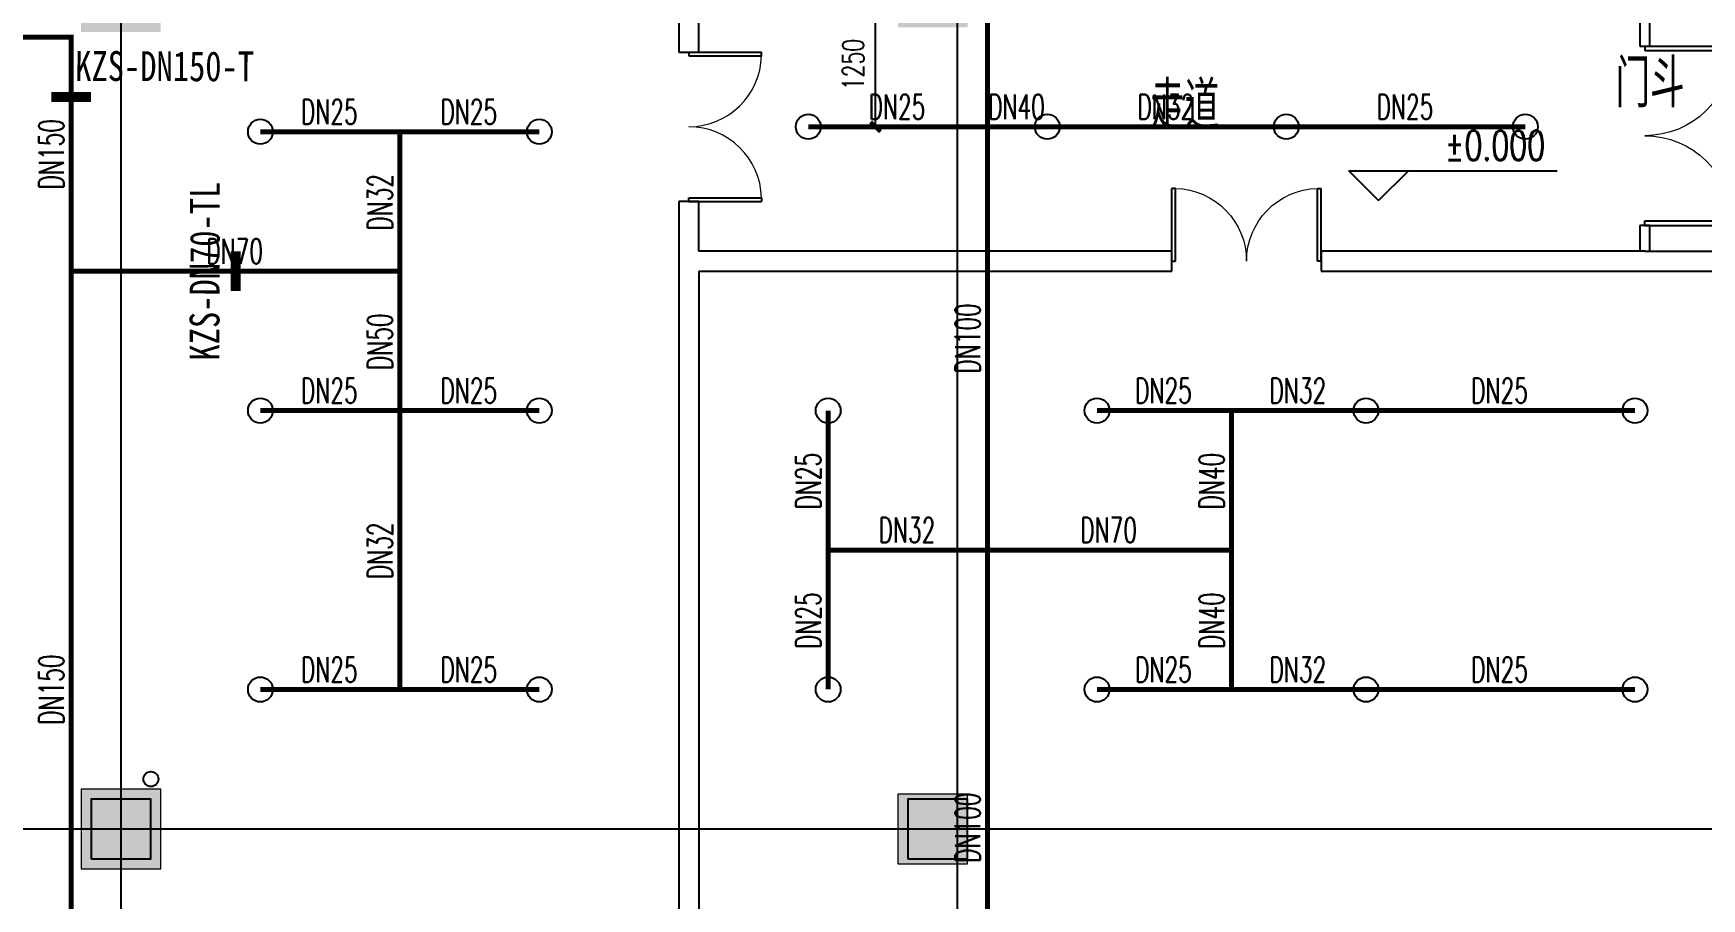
# Model space of a CAD drawing. Extents: x 817814 to 953178, y -139555 to 106956.
# Drawn here: x 898813 to 915563, y -89671 to -80983 of the extents above; entities that cross this region are included whole.
import ezdxf
from ezdxf.enums import TextEntityAlignment as Align

# ---------------------------------------------------------------- set-up
doc = ezdxf.new("R2010")
doc.units = 0
doc.header["$LTSCALE"] = 1000
doc.header["$MEASUREMENT"] = 0
doc.layers.add('15101', color=5, linetype='Continuous', lineweight=18)
for name, color, linetype in [('A-Roof-Drng', 8, 'Continuous'), ('COLUMN', 2, 'Continuous'), ('DIM_ELEV', 3, 'Continuous'), ('DOOR_FIRE', 4, 'Continuous'), ('DOTE', 8, 'Continuous'), ('P-ANNO-DIMS', 4, 'Continuous'), ('P-SPRN-IDEN', 4, 'Continuous'), ('P-SPRN-NAZL', 3, 'Continuous'), ('P-SPRN-PIPE', 6, 'Continuous'), ('PUB_HATCH', 8, 'Continuous'), ('PUB_TEXT', 7, 'Continuous'), ('WALL', 2, 'Continuous'), ('WALL-MOVE', 6, 'Continuous'), ('WINDOW', 4, 'Continuous'), ('抗震支吊架', 2, 'Continuous')]:
    doc.layers.add(name, color=color, linetype=linetype)
doc.layers.add('建筑底图', color=6, linetype='Continuous', plot=False)
doc.styles.add('_TCH_DIM', font='SIMPLEX', dxfattribs={"bigfont": 'GBCBIG'})
doc.styles.add('_TCH_DIM_T3', font='SIMPLEX', dxfattribs={"width": 0.705882, "bigfont": 'GBCBIG'})
doc.styles.add('_TWT_PIPEDN', font='simplex.shx', dxfattribs={"width": 0.8, "height": 3.5, "bigfont": 'gbcbig.shx'})
doc.styles.add('kzcad', font='', dxfattribs={"width": 0.8})
doc.styles.get("Standard").update_dxf_attribs({"font": 'GBENOR', "bigfont": 'GBCBIG'})
doc.styles.get('kzcad').set_extended_font_data('SimSun')
doc.dimstyles.new('_TWT_ARCH&&100', dxfattribs={"dimtxt": 212.5, "dimasz": 100, "dimexe": 250, "dimexo": 300, "dimgap": 118.75, "dimtad": 1, "dimdec": 0, "dimzin": 0, "dimdsep": 46, "dimtxsty": '_TCH_DIM_T3', "dimblk": 'ARCHTICK', "dimcen": 0.09, "dimclrt": 7, "dimazin": 2, "dimtfac": 1, "dimtdec": 0, "dimtix": 1, "dimtmove": 2, "dimatfit": 3, "dimfxl": 1, "dimtolj": 1, "dimtzin": 0, "dimarcsym": 0})

# ---------------------------------------------------------------- blocks, each defined once
blk = doc.blocks.new('zhuzi')
at = {"layer": '15101'}
h = blk.add_hatch(color=256, dxfattribs=at)
h.dxf.hatch_style = 1
h.paths.add_polyline_path([(50957, 5262), (51657, 5262), (51657, 5962), (50957, 5962)])
h.paths.add_polyline_path([(42757, 5162), (43557, 5162), (43557, 5962), (42757, 5962)])
h.paths.add_polyline_path([(34407, 5262), (35107, 5262), (35107, 5962), (34407, 5962)])
h.paths.add_polyline_path([(26007, 5262), (26707, 5262), (26707, 5962), (26007, 5962)])
h.paths.add_polyline_path([(17857, 5162), (18657, 5162), (18657, 5962), (17857, 5962)])
h.paths.add_polyline_path([(59457, 2362), (60057, 2362), (60057, 2962), (59457, 2962)])
h.paths.add_polyline_path([(51057, 2362), (51657, 2362), (51657, 2962), (51057, 2962)])
h.paths.add_polyline_path([(17857, 2362), (18457, 2362), (18457, 2962), (17857, 2962)])
h.paths.add_polyline_path([(9457, 2362), (10057, 2362), (10057, 2962), (9457, 2962)])
h.paths.add_polyline_path([(59457, -2838), (60057, -2838), (60057, -2238), (59457, -2238)])
h.paths.add_polyline_path([(50957, -2888), (51657, -2888), (51657, -2188), (50957, -2188)])
h.paths.add_polyline_path([(42757, -2938), (43557, -2938), (43557, -2138), (42757, -2138)])
h.paths.add_polyline_path([(17857, -2938), (18657, -2938), (18657, -2138), (17857, -2138)])
h.paths.add_polyline_path([(9457, -2838), (10057, -2838), (10057, -2238), (9457, -2238)])
h.paths.add_polyline_path([(59457, -11238), (60057, -11238), (60057, -10638), (59457, -10638)])
h.paths.add_polyline_path([(50957, -11288), (51657, -11288), (51657, -10588), (50957, -10588)])
h.paths.add_polyline_path([(42757, -11338), (43557, -11338), (43557, -10538), (42757, -10538)])
h.paths.add_polyline_path([(17857, -11338), (18657, -11338), (18657, -10538), (17857, -10538)])
h.paths.add_polyline_path([(9457, -11238), (10057, -11238), (10057, -10638), (9457, -10638)])
h.paths.add_polyline_path([(5257, -11238), (5857, -11238), (5857, -10638), (5257, -10638)])
h.paths.add_polyline_path([(59457, -19638), (60057, -19638), (60057, -19038), (59457, -19038)])
h.paths.add_polyline_path([(50957, -19688), (51657, -19688), (51657, -18988), (50957, -18988)])
h.paths.add_polyline_path([(42757, -19738), (43557, -19738), (43557, -18938), (42757, -18938)])
h.paths.add_polyline_path([(17857, -19738), (18657, -19738), (18657, -18938), (17857, -18938)])
h.paths.add_polyline_path([(9457, -19638), (10057, -19638), (10057, -19038), (9457, -19038)])
h.paths.add_polyline_path([(5257, -19638), (5857, -19638), (5857, -19038), (5257, -19038)])
h.paths.add_polyline_path([(59457, -28038), (60057, -28038), (60057, -27438), (59457, -27438)])
h.paths.add_polyline_path([(50957, -28088), (51657, -28088), (51657, -27388), (50957, -27388)])
h.paths.add_polyline_path([(42757, -28138), (43557, -28138), (43557, -27338), (42757, -27338)])
h.paths.add_polyline_path([(17857, -28138), (18657, -28138), (18657, -27338), (17857, -27338)])
h.paths.add_polyline_path([(9457, -28038), (10057, -28038), (10057, -27438), (9457, -27438)])
h.paths.add_polyline_path([(5257, -28038), (5857, -28038), (5857, -27438), (5257, -27438)])
h.paths.add_polyline_path([(59457, -36438), (60057, -36438), (60057, -35838), (59457, -35838)])
h.paths.add_polyline_path([(50957, -36488), (51657, -36488), (51657, -35788), (50957, -35788)])
h.paths.add_polyline_path([(42757, -36538), (43557, -36538), (43557, -35738), (42757, -35738)])
h.paths.add_polyline_path([(17857, -36538), (18657, -36538), (18657, -35738), (17857, -35738)])
h.paths.add_polyline_path([(9457, -36438), (10057, -36438), (10057, -35838), (9457, -35838)])
h.paths.add_polyline_path([(5257, -36438), (5857, -36438), (5857, -35838), (5257, -35838)])
h.paths.add_polyline_path([(59457, -44838), (60057, -44838), (60057, -44238), (59457, -44238)])
h.paths.add_polyline_path([(50957, -44888), (51657, -44888), (51657, -44188), (50957, -44188)])
h.paths.add_polyline_path([(42757, -44938), (43557, -44938), (43557, -44138), (42757, -44138)])
h.paths.add_polyline_path([(17857, -44938), (18657, -44938), (18657, -44138), (17857, -44138)])
h.paths.add_polyline_path([(9457, -44838), (10057, -44838), (10057, -44238), (9457, -44238)])
h.paths.add_polyline_path([(59457, -50038), (60057, -50038), (60057, -49438), (59457, -49438)])
h.paths.add_polyline_path([(51057, -50038), (51657, -50038), (51657, -49438), (51057, -49438)])
h.paths.add_polyline_path([(17857, -50038), (18457, -50038), (18457, -49438), (17857, -49438)])
h.paths.add_polyline_path([(9457, -50038), (10057, -50038), (10057, -49438), (9457, -49438)])
h.paths.add_polyline_path([(50957, -53038), (51657, -53038), (51657, -52338), (50957, -52338)])
h.paths.add_polyline_path([(42757, -53038), (43557, -53038), (43557, -52238), (42757, -52238)])
h.paths.add_polyline_path([(34407, -53038), (35107, -53038), (35107, -52338), (34407, -52338)])
h.paths.add_polyline_path([(26007, -53038), (26707, -53038), (26707, -52338), (26007, -52338)])
h.paths.add_polyline_path([(17857, -53038), (18657, -53038), (18657, -52238), (17857, -52238)])
at = {"layer": '15101', "linetype": 'Continuous'}
for points in [[(42757, -11338), (43557, -11338), (43557, -10538), (42757, -10538)], [(50957, -11288), (51657, -11288), (51657, -10588), (50957, -10588)]]:
    blk.add_lwpolyline(points, close=True, dxfattribs=at)
blk = doc.blocks.new('_FZH')
blk.add_lwpolyline([(-0.5, -0.5), (0.5, -0.5), (0.5, 0.5), (-0.5, 0.5)], close=True)
at = {"layer": 'PUB_HATCH'}
blk.add_solid([(-0.5, -0.5), (0.5, -0.5), (-0.5, 0.5), (0.5, 0.5)], dxfattribs=at)
blk = doc.blocks.new('$DorLib2D$00000002')
for p, q in [((-0.5, 0), (-0.5, 0.4875)), ((-0.475, 0.4875), (-0.5, 0.4875)), ((-0.475, 0), (-0.475, 0.4875)), ((0.475, 0), (0.475, 0.4875)), ((0.475, 0.4875), (0.5, 0.4875)), ((0.5, 0), (0.5, 0.4875)), ((-0.5, 0), (-0.475, 0)), ((0.5, 0), (0.475, 0))]:
    blk.add_line(p, q)
at = {"lineweight": 13}
for centre, start, end in [((-0.4875, 0), 0, 88.53072), ((0.4875, 0), 91.46928, 180)]:
    blk.add_arc(centre, 0.4875, start, end, dxfattribs=at)
blk = doc.blocks.new('xdzcdxcvf')
at = {"layer": 'A-Roof-Drng'}
blk.add_circle((556121.4, 97537.7), 75, dxfattribs=at)
at = {"layer": 'DIM_ELEV'}
for p, q in [((568447.8, 103346.3), (568147.8, 103646.3)), ((568147.8, 103646.3), (570242.2, 103646.3)), ((568447.8, 103346.3), (568747.8, 103646.3))]:
    blk.add_line(p, q, dxfattribs=at)
at = {"layer": 'DOTE'}
for p, q in [((555821.4, 52467.1), (555821.4, 117010.8)), ((564221.4, 52467.1), (564221.4, 117010.8)), ((512626.4, 97037.7), (579032.5, 97037.7))]:
    blk.add_line(p, q, dxfattribs=at)
at = {"layer": 'WALL'}
for p, q in [((561421.4, 105337.7), (561421.4, 104837.7)), ((561621.4, 104837.7), (561621.4, 105337.7)), ((561421.4, 104837.7), (561621.4, 104837.7)), ((561621.4, 103337.7), (561421.4, 103337.7)), ((561421.4, 103337.7), (561421.4, 102737.7)), ((561621.4, 102837.7), (561621.4, 103337.7)), ((561421.4, 102737.7), (561421.4, 88537.7)), ((566371.8, 102837.7), (561621.4, 102837.7)), ((566371.8, 102637.7), (566371.8, 102837.7)), ((571121.4, 102837.7), (567871.8, 102837.7)), ((567871.8, 102837.7), (567871.8, 102637.7)), ((571121.4, 102837.7), (572521.4, 102837.7)), ((561621.4, 102637.7), (566371.8, 102637.7)), ((561621.4, 102637.7), (561621.4, 88737.7)), ((567871.8, 102637.7), (571121.4, 102637.7)), ((571121.4, 102637.7), (572521.4, 102637.7))]:
    blk.add_line(p, q, dxfattribs=at)
at = {"layer": 'WALL-MOVE'}
for p, q in [((571071.4, 105337.7), (571071.4, 104897.7)), ((571171.4, 104897.7), (571171.4, 105337.7)), ((571071.4, 104897.7), (571171.4, 104897.7)), ((571171.4, 103097.7), (571071.4, 103097.7)), ((571071.4, 103097.7), (571071.4, 102837.7)), ((571171.4, 102837.7), (571171.4, 103097.7))]:
    blk.add_line(p, q, dxfattribs=at)
blk.add_blockref('zhuzi', (512664.2, 107975.3))
at = {"layer": 'COLUMN', "xscale": 600, "yscale": 600, "zscale": 600}
for p in [(555821.4, 97037.7), (564021.4, 97037.7)]:
    blk.add_blockref('_FZH', p, dxfattribs=at)
at = {"layer": 'DOOR_FIRE', "xscale": 1500, "yscale": 1500, "zscale": 200, "rotation": 270}
blk.add_blockref('$DorLib2D$00000002', (561521.4, 104087.7), dxfattribs=at)
at = {"layer": 'WINDOW'}
for p, xscale, yscale, zscale, rotation in [((571121.4, 103997.7), -1800, 1800, 1800, 270), ((567121.8, 102737.7), -1500, 1500, -1500, 359.9999999999952)]:
    blk.add_blockref('$DorLib2D$00000002', p, dxfattribs=dict(at, xscale=xscale, yscale=yscale, zscale=zscale, rotation=rotation))
at = {"layer": 'PUB_TEXT'}
for s, p in [('门斗', (570825.7, 104282.2)), ('走道', (566153.6, 104059.6))]:
    blk.add_text(s, height=482.27, dxfattribs=at).set_placement(p)
at = {"layer": 'PUB_TEXT', "style": '_TCH_DIM', "width": 0.705882}
blk.add_text('%%P0.000', height=297.5, dxfattribs=at).set_placement((569112.2, 103751.3))
blk = doc.blocks.new('$TwtSys$00000125')
blk.add_circle((0, 0, 0), 1)
blk = doc.blocks.new('_ArchTick')
at = {"color": 0, "linetype": 'ByBlock', "const_width": 0.4}
blk.add_lwpolyline([(-0.5, -0.5), (0.5, 0.5)], dxfattribs=at)
blk = doc.blocks.new('*D375')
at = {"layer": 'Defpoints', "color": 0, "transparency": 16777216}
for p in [(906593, -80671), (907269, -80671), (906593, -81921)]:
    blk.add_point(p, dxfattribs=at)
at = {"layer": 'P-ANNO-DIMS', "color": 0, "lineweight": -2, "transparency": 16777216}
for p, q in [((906893, -80671), (907519, -80671)), ((907269, -81921), (907269, -80671)), ((906893, -81921), (907519, -81921))]:
    blk.add_line(p, q, dxfattribs=at)
at = {"layer": 'P-ANNO-DIMS', "color": 0, "lineweight": -2, "transparency": 16777216, "xscale": 100, "yscale": 100, "zscale": 100}
for p, rotation in [((907269, -80671), 90), ((907269, -81921), 270)]:
    blk.add_blockref('_ArchTick', p, dxfattribs=dict(at, rotation=rotation))
at = {"layer": 'P-ANNO-DIMS', "color": 7, "transparency": 16777216, "insert": (907044, -81296), "char_height": 212.5, "attachment_point": 5, "rotation": 90, "style": '_TCH_DIM_T3'}
blk.add_mtext('\\A1;1250', dxfattribs=at)

msp = doc.modelspace()

# ---------------------------------------------------------------- hatches: boundary and pattern name
at = {"layer": 'P-SPRN-PIPE'}
for points in [[(899193.4, -81020.5), (899193.4, -80995.5), (899218.4, -80995.5)], [(899193.4, -81020.5), (899218.4, -81020.5), (899218.4, -80995.5)]]:
    msp.add_hatch(color=2, dxfattribs=at).paths.add_polyline_path(points)

# ---------------------------------------------------------------- linework, layer by layer
at = {"layer": 'P-SPRN-PIPE', "const_width": 50}
for points in [[(908393.4, -81920.5), (908393.4, -78270.5)], [(908393.4, -81920.5), (906593.4, -81920.5)], [(908993.4, -81920.5), (908393.4, -81920.5)], [(908393.4, -86170.5), (908393.4, -81920.5)], [(911393.4, -81920.5), (908993.4, -81920.5)], [(913793.4, -81920.5), (911393.4, -81920.5)], [(901093.4, -81970.5), (902493.4, -81970.5)], [(902493.4, -81970.5), (903893.4, -81970.5)], [(902493.4, -83370.5), (902493.4, -81970.5)], [(902493.4, -83370.5), (899193.4, -83370.5)], [(902493.4, -84770.5), (902493.4, -83370.5)], [(901093.4, -84770.5), (902493.4, -84770.5)], [(902493.4, -84770.5), (903893.4, -84770.5)], [(902493.4, -87570.5), (902493.4, -84770.5)], [(906793.4, -86170.5), (906793.4, -84770.5)], [(909493.4, -84770.5), (910843.4, -84770.5)], [(910843.4, -84770.5), (910843.4, -86170.5)], [(910843.4, -84770.5), (912193.4, -84770.5)], [(912193.4, -84770.5), (914893.4, -84770.5)], [(906793.4, -87570.5), (906793.4, -86170.5)], [(908393.4, -86170.5), (906793.4, -86170.5)], [(910843.4, -86170.5), (908393.4, -86170.5)], [(908393.4, -91745.5), (908393.4, -86170.5)], [(910843.4, -86170.5), (910843.4, -87570.5)], [(901093.4, -87570.5), (902493.4, -87570.5)], [(902493.4, -87570.5), (903893.4, -87570.5)], [(909493.4, -87570.5), (910843.4, -87570.5)], [(910843.4, -87570.5), (912193.4, -87570.5)], [(912193.4, -87570.5), (914893.4, -87570.5)]]:
    msp.add_lwpolyline(points, dxfattribs=at)
at = {"layer": 'P-SPRN-PIPE', "color": 2, "const_width": 50}
for points in [[(896893.4, -81020.5), (899193.4, -81020.5)], [(899193.4, -83370.5), (899193.4, -81020.5)], [(899193.4, -91770.5), (899193.4, -83370.5)]]:
    msp.add_lwpolyline(points, dxfattribs=at)
at = {"layer": '抗震支吊架', "color": 4, "const_width": 100}
for points in [[(898993.4, -81620.5), (899393.4, -81620.5)], [(900843.4, -83570.5), (900843.4, -83170.5)]]:
    msp.add_lwpolyline(points, dxfattribs=at)

# ---------------------------------------------------------------- block references
at = {"layer": 'P-SPRN-NAZL', "xscale": 125, "yscale": 125, "zscale": 125}
for p in [(901093.4, -81970.5), (903893.4, -81970.5), (906593.4, -81920.5), (908993.4, -81920.5), (911393.4, -81920.5), (913793.4, -81920.5), (901093.4, -84770.5), (903893.4, -84770.5), (906793.4, -84770.5), (909493.4, -84770.5), (912193.4, -84770.5), (914893.4, -84770.5), (901093.4, -87570.5), (903893.4, -87570.5), (906793.4, -87570.5), (909493.4, -87570.5), (912193.4, -87570.5), (914893.4, -87570.5)]:
    msp.add_blockref('$TwtSys$00000125', p, dxfattribs=at)
at = {"layer": '建筑底图'}
msp.add_blockref('xdzcdxcvf', (343872, -186008.2), dxfattribs=at)

# ---------------------------------------------------------------- texts
at = {"layer": 'P-SPRN-IDEN', "color": 251, "style": '_TWT_PIPEDN', "width": 0.64}
for s, p in [('DN25', (901500.1, -81895.5)), ('DN25', (902900.1, -81895.5)), ('DN25', (907200.1, -81845.5)), ('DN40', (908400.1, -81845.5)), ('DN32', (909900.1, -81845.5)), ('DN25', (912300.1, -81845.5)), ('DN25', (901500.1, -84695.5)), ('DN25', (902900.1, -84695.5)), ('DN25', (909875.1, -84695.5)), ('DN32', (911225.1, -84695.5)), ('DN25', (913250.1, -84695.5)), ('DN32', (907300.1, -86095.5)), ('DN25', (901500.1, -87495.5)), ('DN25', (902900.1, -87495.5)), ('DN25', (909875.1, -87495.5)), ('DN32', (911225.1, -87495.5)), ('DN25', (913250.1, -87495.5))]:
    msp.add_text(s, height=250, dxfattribs=at).set_placement(p)
at = {"layer": 'P-SPRN-IDEN', "style": '_TWT_PIPEDN', "width": 0.64}
for s, p in [('DN150', (899118.4, -82549.8)), ('DN100', (908318.4, -84399.8)), ('DN150', (899118.4, -87924.8)), ('DN100', (908318.4, -89312.3))]:
    msp.add_text(s, height=250, rotation=90, dxfattribs=at).set_placement(p)
at = {"layer": 'P-SPRN-IDEN', "color": 251, "style": '_TWT_PIPEDN', "width": 0.64}
for s, p in [('DN32', (902418.4, -82963.9)), ('DN50', (902418.4, -84363.9)), ('DN25', (906718.4, -85763.9)), ('DN40', (910768.4, -85763.9)), ('DN32', (902418.4, -86463.9)), ('DN25', (906718.4, -87163.9)), ('DN40', (910768.4, -87163.9))]:
    msp.add_text(s, height=250, rotation=90, dxfattribs=at).set_placement(p)
at = {"layer": 'P-SPRN-IDEN', "style": '_TWT_PIPEDN', "width": 0.64}
for p in [(900550.1, -83295.5), (909325.1, -86095.5)]:
    msp.add_text('DN70', height=250, dxfattribs=at).set_placement(p)
at = {"layer": '抗震支吊架', "color": 4, "style": 'kzcad', "width": 0.8}
for s, rotation, p in [('KZS-DN150-T', 359.88539, (900131.3, -81462.4)), ('KZS-DN70-TL', 89.88539, (900683.4, -83370.5))]:
    msp.add_text(s, height=300, rotation=rotation, dxfattribs=at).set_placement(p, align=Align.CENTER)

# ---------------------------------------------------------------- dimensions: what is measured, and where the dimension line sits
at = {"layer": 'P-ANNO-DIMS'}
dim = msp.add_aligned_dim(p1=(906593.4, -81920.5), p2=(906593.4, -80670.5), distance=-676, dimstyle='_TWT_ARCH&&100', dxfattribs=at)
dim.commit()
dim.dimension.update_dxf_attribs({"geometry": '*D375', "text_midpoint": (907044.4, -81295.5)})

doc.saveas('drawing.dxf')
